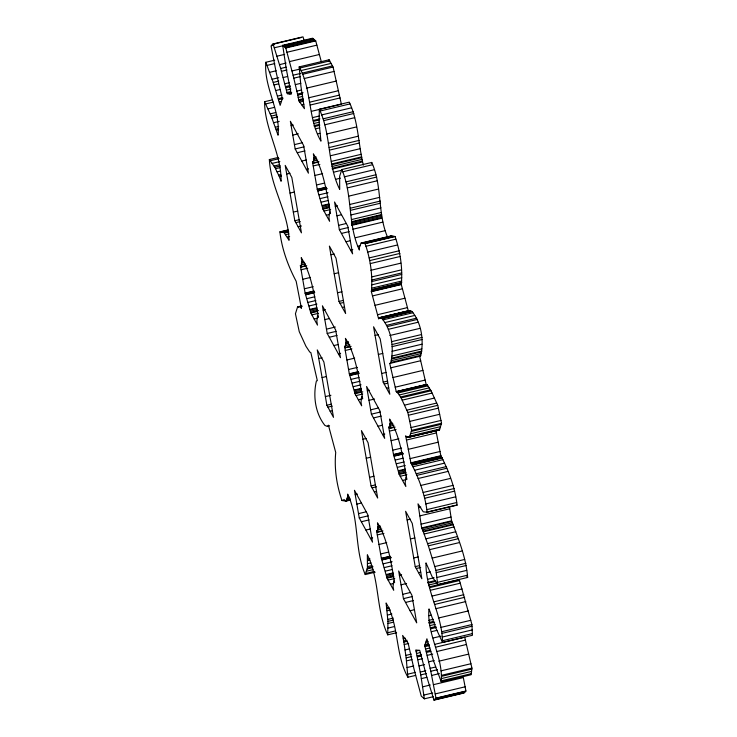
<?xml version="1.0" encoding="UTF-8"?>
<svg xmlns="http://www.w3.org/2000/svg" width="737" height="737" viewBox="0 0 737 737"><rect width="100%" height="100%" fill="white"/><g stroke="black" fill="none" stroke-linecap="round" stroke-linejoin="round"><path stroke-width="1.11" d="M435.991 430.804L440.827 455.715C448.934 471.081 455.061 487.793 457.115 505.121L427.174 512.252C425.129 494.914 419.003 478.202 410.896 462.836L405.645 435.816L406.953 437.41L409.486 437.179L411.624 430.362L407.81 412.453L401.121 397.888L397.307 392.084L396.23 391.596L389.735 363.452L390.638 363.221C394.203 348.306 391.854 330.775 382.098 318.642L379.288 317.656L378.661 318.992L371.347 291.668C372.894 275.537 370.389 258.973 365.119 243.652L361.13 243.026L359.527 246.959L359.37 250.018C347.486 224.518 352.885 195.287 341.83 169.565L371.761 162.444C382.411 186.12 377.381 213.177 387.459 236.927M409.09 437.216L439.427 430.058L441.555 423.241L437.75 405.332L431.053 390.767L427.239 384.963L426.17 384.474L419.666 356.33L420.569 356.1C424.134 341.185 421.785 323.654 412.038 311.511L409.219 310.535L379.288 317.656M434.793 644.331L464.725 637.21L471.938 668.109L471.164 674.714L441.233 681.836C443.416 656.962 426.428 633.903 429.017 608.891L435.843 628.025L442.504 642.415L472.435 635.294L471.929 624.543L459.262 579.715L429.33 586.836M363.369 165.125C358.182 144.378 358.615 121.817 349.264 102.148L319.333 109.269L319.103 122.729L320.954 141.154C307.67 118.454 312 89.711 299.167 66.901L329.098 59.78L333.078 67.039L341.378 104.193L311.447 111.315M396.598 632.742L387.726 634.852L387.957 621.392L386.114 602.977C399.399 625.676 395.06 654.428 407.893 677.239L415.659 675.396M375.207 572.188L365.23 574.556L367.422 567.941L367.367 554.758C379.942 579.881 375.769 609.554 387.726 634.852M301.212 267.061L301.875 261.359L301.24 257.655C309.733 271.299 312.783 287.329 315.878 302.861L318.384 317.325L317.5 315.703L316.836 321.406L317.481 325.109L310.848 313.004L305.136 293.114L300.327 265.44L301.212 267.061L306.758 265.744M313.345 163.255L314.008 157.552L313.363 153.849C321.866 167.492 324.916 183.522 328.002 199.054L330.517 213.518L329.632 211.897L328.96 217.599L329.605 221.303L322.981 209.197L317.26 189.308L312.46 161.633L313.345 163.255L318.891 161.937M345.395 347.763L346.058 342.06L345.413 338.357C353.907 352 356.966 368.03 360.052 383.562L362.567 398.026L361.683 396.405L361.01 402.107L361.655 405.811L355.031 393.705L349.31 373.816L344.501 346.141L345.395 347.763L350.932 346.445M377.436 532.252L378.099 526.55L377.464 522.846C385.958 536.49 389.007 552.52 392.102 568.052L394.608 582.516L393.724 580.894L393.061 586.597L393.705 590.3L387.072 578.195L381.361 558.305L376.552 530.631L377.436 532.252L382.982 530.935M389.569 428.446L390.232 422.743L389.587 419.04C398.091 432.683 401.14 448.713 404.226 464.246L406.741 478.709L405.857 477.088L405.184 482.79L405.829 486.494L399.205 474.388L393.484 454.499L388.685 426.824L389.569 428.446L395.115 427.128M274.698 60.176L265.827 62.286C263.643 87.169 280.64 110.218 278.052 135.23L271.225 116.124L264.565 101.715L272.322 99.864M408.593 311.871L401.278 284.537C402.826 268.415 400.32 251.851 395.06 236.531L391.071 235.904L361.13 243.026M300.899 306.159L297.573 306.951L295.436 313.759L299.25 331.678L305.947 346.261L309.761 352.046L310.83 352.544L317.334 380.679L316.422 380.9C312.866 395.833 315.224 413.365 324.971 425.507L327.781 426.474L328.407 425.129L335.722 452.463C334.183 468.594 336.671 485.149 341.94 500.469L345.939 501.132L350.37 500.073M433.227 696.714L424.355 698.823L420.763 674.889L415.806 649.97L419.795 650.513L426.401 675.672L433.992 700.15L435.991 698.132L430.795 671.26L424.733 645.548L426.907 638.795L433.863 661.725L441.233 681.836M341.83 169.565L339.646 176.207L339.693 189.372C327.127 164.25 331.3 134.576 319.333 109.269M371.42 163.476L371.761 162.444M345.939 501.132L347.542 497.171L347.689 494.103C359.582 519.603 354.184 548.835 365.23 574.556M390.813 236.513L391.071 235.904M408.906 311.207L409.219 310.535M297.536 42.258L304.188 40.682L303.008 36.85L273.068 43.971L271.069 45.998L276.283 72.899L282.335 98.583L280.161 105.327L273.215 82.433L265.827 62.286M433.393 684.691L463.324 677.57L465.922 691.011L463.923 693.029L433.992 700.15M272.754 44.284L301.58 37.43M272.073 44.985L274.293 44.46M271.382 45.676L273.602 45.15M273.068 43.971L280.668 68.477L287.273 93.617L291.262 94.161L286.306 69.241L282.704 45.316L312.645 38.195L315.731 40.904L321.323 61.761M274.256 47.804L291.999 43.584M283.192 45.74L313.124 38.619M284.252 46.671L314.183 39.549M285.32 47.601L315.252 40.48M282.704 45.316L285.799 48.025L315.731 40.904M286.942 52.272L316.873 45.15M276.872 56.224L284.629 54.381M266.978 65.436L274.744 63.585M289.448 61.622L319.379 54.492M279.48 64.653L286.131 63.069M280.668 68.477L286.214 67.159M269.521 72.355L276.172 70.78M281.442 71.314L286.979 69.997M299.793 68.034L329.725 60.913M291.953 70.964L299.71 69.121M301.157 70.531L331.088 63.41M272.054 79.283L278.706 77.698M283.137 77.542L287.568 76.491M285.799 48.025L293.086 75.211L300.853 73.368M302.52 73.027L332.461 65.906M303.147 74.161L333.078 67.039M273.215 82.433L278.752 81.107M293.777 78.159L300.429 76.574M274.007 84.958L278.448 83.907M304.16 78.546L334.091 71.425M284.832 83.778L289.263 82.719M285.606 86.607L290.037 85.556M295.307 84.635L300.853 83.318M285.864 87.703L290.295 86.653M275.767 90.531L280.198 89.481M286.435 90.117L290.875 89.057M287.006 92.521L290.332 91.729M306.389 88.173L336.321 81.052M296.836 91.112L301.267 90.061M287.273 93.617L291.705 92.558M277.517 96.105L281.958 95.045M287.891 93.7L291.216 92.908M289.263 93.885L291.483 93.359M278.319 98.638L282.75 97.579M299.167 66.901L300.917 86.266L304.436 108.689L298.9 100.868L297.527 94.06L303.073 92.742M278.604 99.679L283.036 98.629M297.739 95.119L302.17 94.069M265.606 103.963L273.363 102.111M279.24 101.982L281.451 101.457M298.209 97.459L302.649 96.409M298.678 99.799L303.119 98.749M308.619 97.809L338.55 90.688M298.9 100.868L303.331 99.808M267.89 108.919L274.542 107.335M299.766 102.093L303.091 101.301M309.632 102.185L339.564 95.064M301.663 104.774L303.884 104.249M270.184 113.867L275.73 112.549M310.203 105.041L340.135 97.92M271.225 116.124L276.771 114.806M271.999 118.178L277.536 116.861M320.051 111.038L349.983 103.917M273.694 122.701L279.231 121.375M321.627 114.935L351.558 107.805M312.691 117.588L319.342 116.004M275.38 127.225L278.706 126.432M291.115 125.603L293.335 125.078M276.154 129.279L278.374 128.745M313.262 120.444L319.913 118.86M323.202 118.823L353.134 111.702M313.418 121.402L318.955 120.085M276.449 130.209L278.669 129.675M323.921 120.592L353.852 113.47M313.75 123.521L319.296 122.204M314.091 125.64L319.637 124.323M314.248 126.607L319.794 125.29M324.741 124.802L354.672 117.68M315.298 128.883L319.729 127.823M292.773 135.12L298.31 133.802M317.601 133.885L319.821 133.351M326.546 134.06L356.478 126.939M294.422 144.627L302.179 142.785M295.178 148.957L308.425 173.167L303.616 145.484L290.369 121.283L295.178 148.957L304.04 146.847M328.343 143.328L358.274 136.198M297.241 152.734L305.007 150.892M297.573 306.951L300.116 306.73L301.415 308.333L296.173 281.285C288.056 265.928 281.939 249.217 279.885 231.879L283.837 232.33L289.051 240.299C288.37 211.989 270.792 187.714 269.355 159.56L278.227 157.451M270.221 160.767L279.083 158.658M329.163 147.538L359.094 140.408M272.11 163.411L279.867 161.56M329.568 150.099L359.499 142.978M273.998 166.055L279.544 164.738M314.008 157.552L316.228 157.018M269.355 159.56L274.855 167.262L280.401 165.936M301.802 161.062L306.233 160.003M313.64 158.252L315.86 157.727M313.4 159.45L316.726 158.658M275.546 168.699L279.977 167.64M330.452 155.756L360.384 148.634M313.308 161.127L317.739 160.067M313.207 163.006L318.752 161.679M277.057 171.868L280.382 171.076M331.337 161.412L361.268 154.291M313.207 165.954L319.858 164.379M278.577 175.037L280.797 174.512M286.711 174.043L290.037 173.25M306.352 169.381L308.573 168.856M274.855 167.262L279.268 176.475L281.479 175.95M331.742 163.983L361.674 156.861M331.825 164.775L361.756 157.654M332.009 166.525L361.941 159.404M332.194 168.276L362.125 161.154M332.276 169.068L362.208 161.947M314.865 175.47L322.622 173.628M333.437 172.246L342.3 170.136M342.594 171.841L372.526 164.72M344.271 176.862L374.203 169.74M335.989 179.22L340.42 178.17M316.514 184.987L324.271 183.135M290.019 193.076L294.45 192.016M345.957 181.882L375.888 174.761M317.26 189.308L326.132 187.198M317.398 189.566L326.27 187.456M317.711 190.118L326.574 188.009M318.015 190.68L326.887 188.571M318.154 190.929L327.025 188.819M346.722 184.167L376.653 177.046M347.284 187.917L377.224 180.795M319.158 194.826L328.029 192.716M320.199 198.585L327.965 196.733M321.268 202.159L327.919 200.575M348.537 196.189L378.477 189.059M293.326 212.099L297.757 211.04M322.336 205.485L328.988 203.909M322.438 206.065L329.089 204.49M322.659 207.346L329.31 205.761M322.88 208.617L329.531 207.033M322.981 209.197L329.632 207.613M335.298 206.296L337.509 205.77M349.789 204.453L379.721 197.332M324.013 211.086L330.664 209.501M294.828 220.75L301.451 232.855L291.834 177.497L285.21 165.401L294.828 220.75L299.259 219.69M350.361 208.212L380.292 201.081M295.859 222.638L300.3 221.579M326.298 215.25L329.623 214.458M350.572 210.312L380.504 203.191M336.947 215.812L341.388 214.753M298.135 226.803L301.461 226.01M279.885 231.879L287.651 230.036M351.033 214.946L380.965 207.825M280.502 231.952L288.268 230.11M281.866 232.109L287.412 230.782M283.22 232.256L287.66 231.206M283.837 232.33L288.278 231.271M284.399 233.058L288.84 232.008M285.634 234.67L288.959 233.878M351.494 219.571L381.425 212.449M287.439 237.001L289.65 236.476M351.706 221.68L381.637 214.559M338.605 225.329L346.362 223.477M351.706 222.252L381.646 215.13M351.724 223.523L381.655 216.402M351.742 224.794L381.674 217.664M351.742 225.365L381.683 218.244M339.352 229.649L352.608 253.86L347.8 226.185L334.543 201.975L339.352 229.649L348.223 227.54M352.94 229.216L382.872 222.095M341.424 233.436L349.181 231.584M355.556 237.692L385.497 230.57M345.975 241.754L350.416 240.695M361.756 243.118L391.688 235.997M370.858 241.266L377.51 239.682M386.381 237.572L389.707 236.78M363.129 243.339L393.061 236.218M364.502 243.56L394.433 236.43M365.119 243.652L395.06 236.531M358.182 246.167L360.402 245.633M365.884 246.296L395.815 239.175M330.885 254.735L334.211 253.943M350.536 250.073L352.756 249.548M301.507 262.059L303.727 261.534M301.276 263.256L304.602 262.464M301.175 264.933L305.606 263.874M301.074 266.812L305.514 265.753M367.551 252.1L397.483 244.979M301.074 269.76L307.725 268.185M369.219 257.904L399.15 250.783M369.974 260.539L399.915 253.417M302.732 279.277L310.489 277.434M370.26 263.588L400.191 256.467M334.193 273.759L338.624 272.708M370.877 270.295L400.808 263.164M304.381 288.793L313.253 286.684M371.494 276.992L401.425 269.871M305.136 293.114L313.999 291.004M305.275 293.372L314.137 291.262M305.579 293.925L314.45 291.815M305.883 294.487L314.754 292.377M306.021 294.736L313.787 292.893M371.77 280.042L401.711 272.92M371.78 281.543L401.711 274.422M307.025 298.632L314.791 296.781M337.5 292.782L341.931 291.732M371.789 284.851L401.72 277.729M308.066 302.391L315.832 300.539M371.789 288.158L401.729 281.037M297.969 306.914L301.295 306.122M300.116 306.73L302.327 306.205M371.798 289.659L401.729 282.538M371.724 289.973L401.656 282.851M371.568 290.664L401.508 283.542M309.135 305.966L316.892 304.114M371.411 291.355L401.352 284.224M371.347 291.668L401.278 284.537M339.002 301.433L345.625 313.538L336.017 258.19L329.384 246.084L339.002 301.433L343.433 300.383M310.203 309.3L316.855 307.716M310.305 309.872L316.956 308.296M340.033 303.331L343.359 302.538M372.489 295.933L402.42 288.812M310.526 311.152L317.177 309.568M310.747 312.424L318.513 310.581M310.848 313.004L317.5 311.419M323.165 310.111L325.385 309.586M342.318 307.486L344.529 306.96M311.889 314.892L318.541 313.317M314.165 319.057L317.49 318.264M375.004 305.33L404.935 298.209M324.824 319.628L329.255 318.577M377.519 314.727L407.45 307.605M326.473 329.144L335.344 327.035M379.187 317.868L409.127 310.747M379.73 317.813L409.661 310.682M380.697 318.144L410.629 311.023M381.665 318.485L411.596 311.364M382.098 318.642L412.038 311.511M382.964 319.867L412.904 312.746M327.219 333.465L340.476 357.675L335.667 330.001L322.419 305.791L327.219 333.465L336.09 331.355M384.871 322.576L414.802 315.445M329.292 337.251L337.058 335.399M386.768 325.275L416.7 318.154M387.634 326.509L417.566 319.379M388.335 329.319L418.266 322.198M346.058 342.06L348.279 341.526M375.069 335.427L378.394 334.635M333.852 345.57L338.283 344.511M345.69 342.76L347.901 342.226M345.45 343.958L348.776 343.166M345.349 345.635L349.789 344.575M389.873 335.51L419.804 328.389M346.362 347.247L350.794 346.187M345.257 350.462L351.908 348.887M318.762 358.55L322.087 357.758M338.403 353.889L340.623 353.364M391.411 341.701L421.352 334.58M392.112 344.511L422.052 337.389M392.084 346.639L422.025 339.517M346.906 359.978L354.672 358.136M378.376 354.46L382.807 353.401M392.029 351.328L421.96 344.197M391.964 356.008L421.905 348.887M391.937 358.136L421.877 351.015M391.734 358.928L421.665 351.807M348.564 369.495L357.427 367.385M391.292 360.679L421.223 353.557M322.069 377.574L326.5 376.524M390.84 362.429L420.772 355.308M389.735 363.452L420.569 356.1M349.31 373.816L358.182 371.706M349.449 374.074L358.32 371.955M349.753 374.626L358.624 372.517M350.066 375.188L358.928 373.079M350.204 375.437L359.066 373.327M390.748 367.846L420.68 360.725M351.208 379.334L358.965 377.482M381.674 373.484L386.114 372.425M352.249 383.093L360.006 381.241M353.318 386.658L361.075 384.815M392.978 377.519L422.918 370.398M383.185 382.135L389.809 394.24L380.191 338.882L373.567 326.786L383.185 382.135L387.616 381.075M325.367 396.607L330.913 395.281M354.386 389.993L361.038 388.417M354.488 390.573L361.139 388.989M384.217 384.023L387.542 383.231M354.709 391.854L361.36 390.269M354.93 393.125L361.581 391.54M355.031 393.705L362.788 391.854M367.348 390.813L369.559 390.278M386.492 388.187L388.712 387.653M356.063 395.594L362.715 394.009M395.216 387.201L425.148 380.071M326.878 405.249L333.502 417.354L323.884 362.005L317.26 349.9L326.878 405.249L331.309 404.198M358.339 399.758L362.779 398.699M327.91 407.146L332.341 406.087M396.23 391.596L426.17 384.474M396.405 391.669L426.336 384.548M396.773 391.844L426.705 384.714M397.142 392.01L427.073 384.889M397.307 392.084L427.239 384.963M397.906 392.996L427.838 385.866M368.997 400.32L374.543 399.003M330.185 411.301L332.405 410.776M399.214 394.986L429.146 387.865M400.523 396.985L430.463 389.864M401.121 397.888L431.053 390.767M402.172 400.163L432.103 393.042M370.647 409.836L378.413 407.985M404.466 405.175L434.406 398.054M371.402 414.157L384.659 438.368L379.85 410.693L366.593 386.483L371.402 414.157L380.274 412.047M327.339 426.327L329.559 425.793M373.475 417.943L381.232 416.092M406.769 410.177L436.7 403.056M407.81 412.453L437.75 405.332M408.409 415.253L438.34 408.132M378.026 426.262L382.466 425.212M389.864 423.443L392.084 422.909M389.624 424.641L392.95 423.849M389.532 426.318L393.963 425.258M409.717 421.407L439.648 414.286M389.431 428.188L393.862 427.138M389.431 431.145L396.082 429.56M411.025 427.561L440.966 420.44M362.936 439.234L366.261 438.451M382.586 434.581L384.797 434.056M411.624 430.362L441.555 423.241M411.292 431.431L441.223 424.309M410.555 433.771L440.486 426.649M391.089 440.662L398.846 438.81M409.827 436.12L439.759 428.989M406.75 437.161L408.971 436.636M406.953 437.41L437.281 430.251M408.224 437.299L438.156 430.178M406.465 440.035L436.396 432.914M392.738 450.178L401.61 448.059M366.243 458.267L370.674 457.207M408.27 449.33L438.202 442.2M393.484 454.499L402.356 452.389M393.622 454.747L402.494 452.638M393.936 455.309L402.798 453.2M394.24 455.871L403.111 453.752M394.378 456.12L403.25 454.01M395.382 460.017L403.139 458.165M410.076 458.617L440.007 451.495M396.423 463.776L404.189 461.924M410.896 462.836L440.827 455.715M411.117 463.195L441.048 456.074M397.492 467.341L405.249 465.498M411.615 463.988L441.546 456.866M412.112 464.78L442.043 457.659M412.333 465.139L442.264 458.018M413.052 466.733L442.983 459.612M369.55 477.29L373.981 476.24M398.56 470.676L405.212 469.101M398.662 471.256L405.313 469.672M398.883 472.537L405.534 470.952M399.104 473.808L405.755 472.224M414.618 470.252L444.549 463.131M399.205 474.388L405.857 472.804M400.237 476.277L406.888 474.692M416.184 473.771L446.115 466.65M371.052 485.941L377.676 498.046L368.058 442.697L361.434 430.592L371.052 485.941L375.483 484.882M416.902 475.365L446.834 468.244M402.522 480.441L406.953 479.382M372.084 487.83L376.515 486.779M418.054 478.534L447.985 471.413M355.216 494.601L357.427 494.076M347.293 497.788L349.513 497.263M374.359 491.994L376.579 491.468M346.74 499.152L350.066 498.359M341.94 500.469L344.161 499.944M342.567 500.57L344.778 500.045M346.187 500.506L349.513 499.714M345.312 501.022L349.743 499.972M420.597 485.508L450.528 478.377M356.865 504.117L361.296 503.067M423.139 492.473L453.071 485.351M424.291 495.642L454.222 488.52M358.514 513.634L366.28 511.782M424.742 498.24L454.674 491.109M359.269 517.954L372.526 542.165L367.717 514.49L354.46 490.28L359.269 517.954L368.141 515.845M425.737 503.942L455.669 496.821M418.579 507.6L420.799 507.065M361.342 521.741L369.099 519.889M426.723 509.654L456.664 502.533M426.557 512.178L455.383 505.324M419.832 515.882L449.763 508.76M378.099 526.55L380.32 526.015M407.119 519.935L410.445 519.143M365.893 530.06L370.333 529M377.731 527.25L379.951 526.715M377.501 528.447L380.826 527.655M377.399 530.124L381.83 529.065M377.298 531.994L381.738 530.944M421.076 524.164L451.016 517.042M377.298 534.951L383.949 533.367M370.453 538.379L372.664 537.853M427.174 512.252L423.231 511.8L418.008 503.832L421.647 527.932L451.578 520.81C458.561 539.125 466.106 557.743 467.645 577.449L437.714 584.57L432.214 576.896L425.986 562.875C425.525 590.475 442.412 614.925 442.504 642.415M421.914 528.54L451.845 521.418M422.504 529.885L452.435 522.763M423.093 531.23L453.025 524.108M421.647 527.932L423.36 531.847L453.292 524.726M378.956 544.468L386.713 542.616M424.143 534.03L454.075 526.909M410.426 538.959L414.857 537.909M425.857 538.839L455.798 531.718M380.605 553.984L388.371 552.133M427.58 543.648L457.511 536.527M367.717 559.355L369.937 558.821M423.36 531.847L428.363 545.831L458.294 538.71M367.671 560.691L369.891 560.166M381.361 558.305L390.223 556.195M381.499 558.554L390.361 556.444M381.803 559.116L390.674 557.006M382.107 559.678L390.978 557.559M382.245 559.927L391.117 557.817M367.57 563.648L370.895 562.856M429.551 549.673L459.483 542.552M367.468 566.596L371.899 565.546M383.249 563.823L392.121 561.714M367.422 567.941L372.968 566.624M367.081 568.973L372.627 567.656M413.724 557.992L418.165 556.932M366.326 571.249L372.977 569.664M384.29 567.582L392.056 565.73M365.58 573.524L374.442 571.415M432.158 558.121L462.09 551M385.359 571.147L392.01 569.572M415.226 566.633L421.859 578.738L412.241 523.39L405.617 511.285L415.226 566.633L419.666 565.583M386.428 574.482L393.079 572.907M386.529 575.063L393.18 573.478M416.267 568.531L420.698 567.472M386.75 576.343L393.401 574.759M386.971 577.615L393.622 576.03M434.766 566.569L464.697 559.447M387.072 578.195L393.724 576.61M399.39 575.302L401.61 574.768M418.542 572.686L420.763 572.161M388.113 580.083L394.765 578.499M426.87 572.621L430.196 571.829M437.714 584.57L435.954 570.41L465.885 563.289M436.221 572.621L466.162 565.5M390.389 584.248L393.715 583.455M401.048 584.809L406.584 583.492M427.478 579.328L434.13 577.744M436.829 577.495L466.761 570.364M427.755 582.377L435.521 580.526M428.05 583.197L435.807 581.355M437.437 582.359L467.369 575.238M428.694 585.021L437.557 582.903M429.625 587.656L459.556 580.535M402.697 594.326L410.454 592.474M430.417 590.282L460.349 583.16M403.443 598.647L416.7 622.857L411.891 595.183L398.643 570.972L403.443 598.647L412.315 596.537M405.516 602.433L413.282 600.581M432.168 596.049L462.108 588.927M386.805 607.868L389.016 607.334M386.934 608.771L389.145 608.246M387.091 610.743L390.417 609.95M433.927 601.816L463.859 594.695M387.441 615.082L391.881 614.022M434.719 604.432L464.651 597.311M410.076 610.752L414.507 609.702M387.8 619.421L393.337 618.103M435.853 608.688L465.793 601.567M387.957 621.392L393.503 620.075M387.92 623.493L393.466 622.175M428.916 615.699L431.127 615.165M387.846 628.117L394.498 626.542M428.842 620.37L433.273 619.32M438.358 618.048L468.29 610.927M428.814 622.498L433.245 621.438M387.763 632.751L395.529 630.9M429.109 623.484L434.646 622.166M429.754 625.649L435.3 624.331M430.408 627.813L435.954 626.496M430.703 628.799L436.249 627.482M440.855 627.408L470.796 620.287M431.458 631.673L437.004 630.356M403.25 638.749L405.461 638.224M441.997 631.664L471.929 624.543M403.673 641.024L406.999 640.232M407.893 677.239L406.161 657.892L403.867 642.065L407.192 641.273M442.071 633.35L472.012 626.22M404.226 644.534L408.657 643.475M433.126 638.002L440.892 636.16M442.246 637.044L472.187 629.923M425.82 642.167L428.031 641.641M425.074 644.488L428.4 643.696M442.421 640.739L472.362 633.617M405.009 649.979L409.45 648.919M424.733 645.548L429.164 644.488M425.009 646.616L429.441 645.566M416.046 651.066L419.371 650.274M425.627 648.984L430.058 647.934M435.549 647.215L465.48 640.084M405.801 655.414L411.338 654.097M416.589 653.461L419.915 652.669M426.244 651.351L430.675 650.292M426.52 652.429L430.961 651.37M406.161 657.892L411.697 656.566M417.124 655.856L421.555 654.797M436.562 651.591L466.493 644.47M417.372 656.943L420.698 656.151M427.193 655.368L432.73 654.051M406.428 660.914L411.974 659.597M417.897 659.744L422.338 658.694M428.658 661.844L434.204 660.518M407.027 667.565L413.678 665.981M419.067 665.916L424.613 664.599M438.782 661.218L468.714 654.097M430.122 668.312L435.668 666.994M407.625 674.217L415.382 672.365M420.237 672.08L425.774 670.762M430.795 671.26L437.446 669.675M420.763 674.889L426.308 673.563M441.002 670.854L470.934 663.724M431.606 675.451L439.363 673.609M421.324 678.63L426.87 677.303M442.007 675.23L471.938 668.109M441.887 676.262L471.818 669.141M441.62 678.528L471.551 671.407M441.352 680.804L471.293 673.682M422.559 686.856L430.325 685.005M423.793 695.083L432.665 692.973M435.18 693.932L465.111 686.81M435.991 698.132L465.922 691.011M435.678 698.446L465.609 691.324M434.996 699.137L464.927 692.015M434.305 699.837L464.236 692.716M439.427 430.058L436.682 430.04M456.498 505.057L457.115 505.121M424.355 698.823L421.26 696.106L413.973 668.91L408.169 643.263L402.632 635.441L403.867 642.065M466.788 576.251L467.645 577.449M279.268 176.475L281.083 181.274C281.543 153.665 264.657 129.215 264.565 101.715M428.363 545.831L435.954 570.41M293.086 75.211L297.527 94.06M449.45 506.688L451.578 520.81M329.098 59.78L329.282 61.797"/></g></svg>
